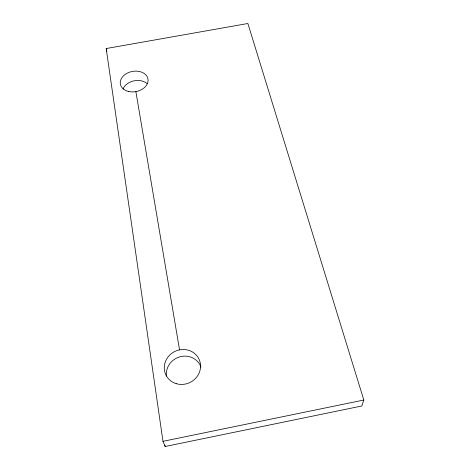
<?xml version="1.0" encoding="UTF-8"?>
<svg xmlns="http://www.w3.org/2000/svg" width="470" height="470" viewBox="0 0 470 470"><rect width="100%" height="100%" fill="white"/><g stroke="black" fill="none" stroke-linecap="round" stroke-linejoin="round"><path stroke-width="0.7" d="M363.815 400.029L361.841 405.98L165.164 446.5L162.978 441.324L106.185 48.545L247.878 23.5L363.815 400.029L162.978 441.324M106.185 48.545L106.86 51.23M135.877 91.621L179.546 349.862M164.952 445.049L165.164 446.5M166.409 376.006A18.001 17.014 -26.8 0 1 180.263 356.707A18.001 17.014 -26.8 0 1 200.978 367.117M123.005 89.106A13.836 10.187 -10.9 0 1 133.615 80.922A13.836 10.187 -10.9 0 1 147.063 83.578M128.862 91.538A14.047 10.246 -10.8 0 0 147.968 78.931A14.047 10.246 -10.8 0 0 125.649 74.09A14.047 10.246 -10.8 0 0 128.862 91.538M176.191 383.655A18.359 17.273 -25.5 0 0 200.302 363.14A18.359 17.273 -25.5 0 0 170.751 354.122A18.359 17.273 -25.5 0 0 176.191 383.655"/></g></svg>
